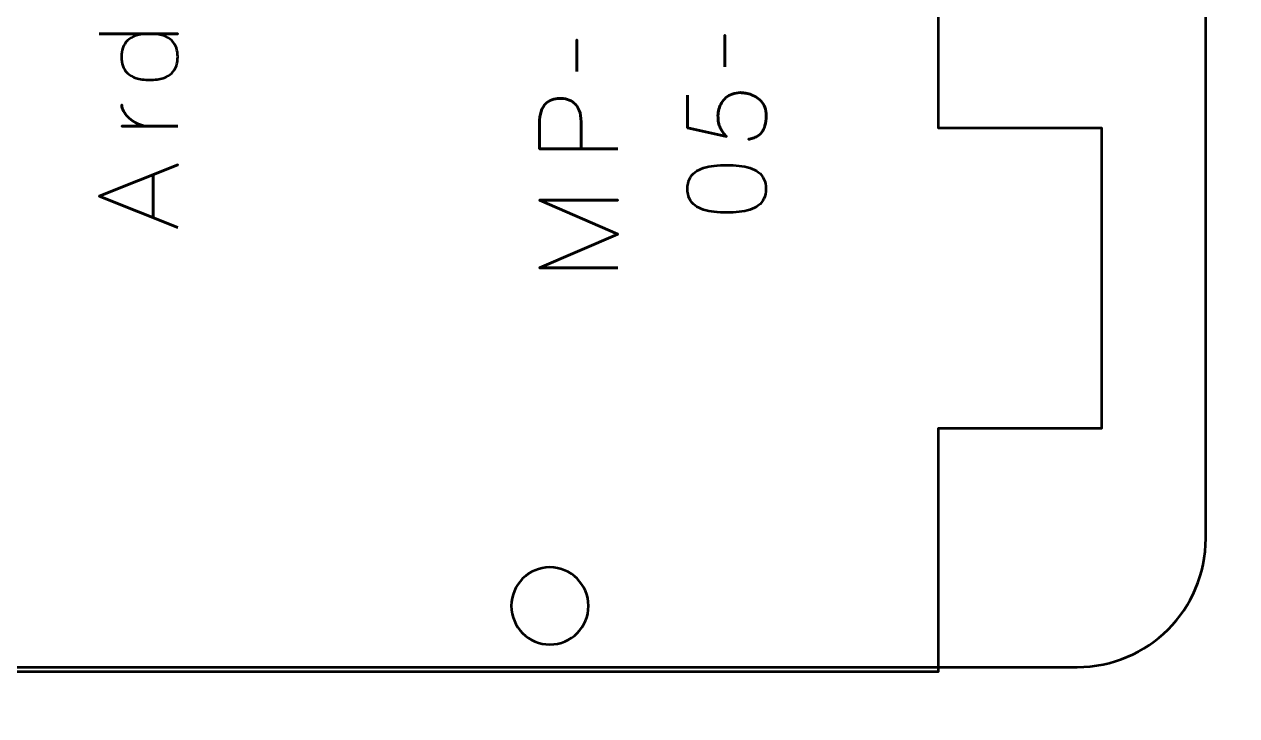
# Model space of a CAD drawing. Header units: centimetres. Extents: x -17.9 to -3, y -25.3 to -4.3.
# Drawn here: x -13.185 to -8.471, y -9.848 to -7.161 of the extents above; entities that cross this region are included whole.
import ezdxf

# ---------------------------------------------------------------- set-up
doc = ezdxf.new("R2010")
doc.units = ezdxf.units.CM
doc.header["$MEASUREMENT"] = 0
doc.layers.add('Layer 1', color=7, linetype='Continuous')

msp = doc.modelspace()

# ---------------------------------------------------------------- linework, layer by layer
at = {"layer": 'Layer 1', "color": 22, "lineweight": 53}
msp.add_open_spline([(-17.90003, -24.8499), (-17.90003, -24.8499), (-17.90003, -4.84994), (-17.90003, -4.84994), (-17.90003, -4.84994), (-17.90003, -4.57297), (-17.67694, -4.34998), (-17.39994, -4.34998), (-17.39994, -4.34998), (-17.39994, -4.34998), (-3.60007, -4.34998), (-3.60007, -4.34998), (-3.60007, -4.34998), (-3.32293, -4.34998), (-3.09997, -4.57297), (-3.09997, -4.84994), (-3.09997, -4.84994), (-3.09997, -4.84994), (-3.09997, -24.8499), (-3.09997, -24.8499), (-3.09997, -24.8499), (-3.09997, -25.1269), (-3.32293, -25.34999), (-3.60007, -25.34999), (-3.60007, -25.34999), (-3.60007, -25.34999), (-17.39994, -25.34999), (-17.39994, -25.34999), (-17.39994, -25.34999), (-17.67694, -25.34999), (-17.90003, -25.1269), (-17.90003, -24.8499)], degree=3, knots=[0, 0, 0, 0, 0.125, 0.125, 0.125, 0.125, 0.25, 0.25, 0.25, 0.25, 0.375, 0.375, 0.375, 0.375, 0.5, 0.5, 0.5, 0.5, 0.625, 0.625, 0.625, 0.625, 0.75, 0.75, 0.75, 0.75, 0.875, 0.875, 0.875, 0.875, 1, 1, 1, 1], dxfattribs=at)
at = {"layer": 'Layer 1', "color": 2, "lineweight": 53}
msp.add_open_spline([(-9.09156, -9.65851), (-9.09156, -9.65851), (-17.39146, -9.65851), (-17.39146, -9.65851), (-17.39146, -9.65851), (-17.66846, -9.65851), (-17.89156, -9.43542), (-17.89156, -9.15842), (-17.89156, -9.15842), (-17.89156, -9.15842), (-17.89156, -4.85856), (-17.89156, -4.85856), (-17.89156, -4.85856), (-17.89156, -4.58142), (-17.66846, -4.35846), (-17.39146, -4.35846), (-17.39146, -4.35846), (-17.39146, -4.35846), (-9.09156, -4.35846), (-9.09156, -4.35846), (-9.09156, -4.35846), (-8.81456, -4.35846), (-8.59146, -4.58142), (-8.59146, -4.85856), (-8.59146, -4.85856), (-8.59146, -4.85856), (-8.59146, -9.15842), (-8.59146, -9.15842), (-8.59146, -9.15842), (-8.59146, -9.43542), (-8.81456, -9.65851), (-9.09156, -9.65851)], degree=3, knots=[0, 0, 0, 0, 0.125, 0.125, 0.125, 0.125, 0.25, 0.25, 0.25, 0.25, 0.375, 0.375, 0.375, 0.375, 0.5, 0.5, 0.5, 0.5, 0.625, 0.625, 0.625, 0.625, 0.75, 0.75, 0.75, 0.75, 0.875, 0.875, 0.875, 0.875, 1, 1, 1, 1], dxfattribs=at)
at = {"layer": 'Layer 1', "color": 30, "lineweight": 53}
for points, knots in [([(-9.63001, -4.34149), (-9.63001, -4.38217), (-9.63001, -4.4992), (-9.63001, -4.67169), (-9.63001, -4.67169), (-9.63001, -4.67169), (-9.45221, -4.67169), (-9.45221, -4.67169), (-9.45221, -4.67169), (-9.45221, -4.67169), (-9.45221, -5.57085), (-9.45221, -5.57085), (-9.45221, -5.57085), (-9.45221, -5.57085), (-9.63001, -5.57085), (-9.63001, -5.57085), (-9.63001, -5.57085), (-9.63001, -6.1634), (-9.63001, -6.88869), (-9.63001, -7.56475), (-9.63001, -7.56475), (-9.63001, -7.56475), (-8.99501, -7.56475), (-8.99501, -7.56475), (-8.99501, -7.56475), (-8.99501, -7.56475), (-8.99501, -8.73061), (-8.99501, -8.73061), (-8.99501, -8.73061), (-8.99501, -8.73061), (-9.63001, -8.73061), (-9.63001, -8.73061), (-9.63001, -8.73061), (-9.63001, -9.23309), (-9.63001, -9.59616), (-9.63001, -9.67549), (-9.63001, -9.67549), (-11.77885, -9.67549), (-13.93023, -9.67549), (-16.08161, -9.67549), (-16.08161, -9.67549), (-16.13241, -9.62469), (-16.18321, -9.57389), (-16.23401, -9.52309), (-16.23401, -9.52309), (-16.23401, -9.14209), (-16.23401, -8.76109), (-16.23401, -8.38009), (-16.23401, -8.38009), (-16.31783, -8.29627), (-16.40165, -8.21245), (-16.48801, -8.12609), (-16.48801, -8.12609), (-16.48801, -7.03389), (-16.48801, -5.94169), (-16.48801, -4.84949), (-16.48801, -4.84949), (-16.40419, -4.76567), (-16.32037, -4.68185), (-16.23401, -4.59549), (-16.23401, -4.59549), (-16.23401, -4.51167), (-16.23401, -4.42785), (-16.23401, -4.34149), (-16.23401, -4.34149), (-14.03437, -4.34149), (-11.83219, -4.34149), (-9.63001, -4.34149)], [0, 0, 0, 0, 0.0588235, 0.0588235, 0.0588235, 0.0588235, 0.1176471, 0.1176471, 0.1176471, 0.1176471, 0.1764706, 0.1764706, 0.1764706, 0.1764706, 0.2352941, 0.2352941, 0.2352941, 0.2352941, 0.2941176, 0.2941176, 0.2941176, 0.2941176, 0.3529412, 0.3529412, 0.3529412, 0.3529412, 0.4117647, 0.4117647, 0.4117647, 0.4117647, 0.4705882, 0.4705882, 0.4705882, 0.4705882, 0.5294118, 0.5294118, 0.5294118, 0.5294118, 0.5882353, 0.5882353, 0.5882353, 0.5882353, 0.6470588, 0.6470588, 0.6470588, 0.6470588, 0.7058824, 0.7058824, 0.7058824, 0.7058824, 0.7647059, 0.7647059, 0.7647059, 0.7647059, 0.8235294, 0.8235294, 0.8235294, 0.8235294, 0.8823529, 0.8823529, 0.8823529, 0.8823529, 0.9411765, 0.9411765, 0.9411765, 0.9411765, 1, 1, 1, 1]), ([(-12.89472, -7.19751), (-12.89472, -7.19751), (-12.58865, -7.19751), (-12.58865, -7.19751), (-12.58865, -7.19751), (-12.58865, -7.19751), (-12.89472, -7.19751), (-12.89472, -7.19751)], [0, 0, 0, 0, 0.5, 0.5, 0.5, 0.5, 1, 1, 1, 1]), ([(-12.80709, -7.28768), (-12.80716, -7.27533), (-12.80547, -7.26376), (-12.80194, -7.25296), (-12.80194, -7.25296), (-12.79841, -7.24217), (-12.79248, -7.23264), (-12.78423, -7.22439), (-12.78423, -7.22439), (-12.77597, -7.21613), (-12.76476, -7.20971), (-12.75064, -7.20506), (-12.75064, -7.20506), (-12.73653, -7.2004), (-12.71897, -7.198), (-12.69787, -7.19793), (-12.69787, -7.19793), (-12.67677, -7.198), (-12.65921, -7.2004), (-12.64509, -7.20506), (-12.64509, -7.20506), (-12.63098, -7.20971), (-12.61976, -7.21613), (-12.61151, -7.22439), (-12.61151, -7.22439), (-12.60325, -7.23264), (-12.59733, -7.24217), (-12.5938, -7.25296), (-12.5938, -7.25296), (-12.59027, -7.26376), (-12.58858, -7.27533), (-12.58865, -7.28768), (-12.58865, -7.28768), (-12.58858, -7.30002), (-12.59027, -7.3116), (-12.5938, -7.32232), (-12.5938, -7.32232), (-12.59733, -7.33312), (-12.60325, -7.34257), (-12.61151, -7.35075), (-12.61151, -7.35075), (-12.61976, -7.35894), (-12.63098, -7.36536), (-12.64509, -7.36994), (-12.64509, -7.36994), (-12.65921, -7.3746), (-12.67677, -7.37693), (-12.69787, -7.377), (-12.69787, -7.377), (-12.71897, -7.37693), (-12.73653, -7.3746), (-12.75064, -7.36994), (-12.75064, -7.36994), (-12.76476, -7.36536), (-12.77597, -7.35894), (-12.78423, -7.35075), (-12.78423, -7.35075), (-12.79248, -7.34257), (-12.79841, -7.33312), (-12.80194, -7.32232), (-12.80194, -7.32232), (-12.80547, -7.3116), (-12.80716, -7.30002), (-12.80709, -7.28768)], [0, 0, 0, 0, 0.0625, 0.0625, 0.0625, 0.0625, 0.125, 0.125, 0.125, 0.125, 0.1875, 0.1875, 0.1875, 0.1875, 0.25, 0.25, 0.25, 0.25, 0.3125, 0.3125, 0.3125, 0.3125, 0.375, 0.375, 0.375, 0.375, 0.4375, 0.4375, 0.4375, 0.4375, 0.5, 0.5, 0.5, 0.5, 0.5625, 0.5625, 0.5625, 0.5625, 0.625, 0.625, 0.625, 0.625, 0.6875, 0.6875, 0.6875, 0.6875, 0.75, 0.75, 0.75, 0.75, 0.8125, 0.8125, 0.8125, 0.8125, 0.875, 0.875, 0.875, 0.875, 0.9375, 0.9375, 0.9375, 0.9375, 1, 1, 1, 1]), ([(-12.80709, -7.28768), (-12.80716, -7.27533), (-12.80547, -7.26376), (-12.80194, -7.25296), (-12.80194, -7.25296), (-12.79841, -7.24217), (-12.79248, -7.23264), (-12.78423, -7.22439), (-12.78423, -7.22439), (-12.77597, -7.21613), (-12.76476, -7.20971), (-12.75064, -7.20506), (-12.75064, -7.20506), (-12.73653, -7.2004), (-12.71897, -7.198), (-12.69787, -7.19793), (-12.69787, -7.19793), (-12.67677, -7.198), (-12.65921, -7.2004), (-12.64509, -7.20506), (-12.64509, -7.20506), (-12.63098, -7.20971), (-12.61976, -7.21613), (-12.61151, -7.22439), (-12.61151, -7.22439), (-12.60325, -7.23264), (-12.59733, -7.24217), (-12.5938, -7.25296), (-12.5938, -7.25296), (-12.59027, -7.26376), (-12.58858, -7.27533), (-12.58865, -7.28768), (-12.58865, -7.28768), (-12.58858, -7.30002), (-12.59027, -7.3116), (-12.5938, -7.32232), (-12.5938, -7.32232), (-12.59733, -7.33312), (-12.60325, -7.34257), (-12.61151, -7.35075), (-12.61151, -7.35075), (-12.61976, -7.35894), (-12.63098, -7.36536), (-12.64509, -7.36994), (-12.64509, -7.36994), (-12.65921, -7.3746), (-12.67677, -7.37693), (-12.69787, -7.377), (-12.69787, -7.377), (-12.71897, -7.37693), (-12.73653, -7.3746), (-12.75064, -7.36994), (-12.75064, -7.36994), (-12.76476, -7.36536), (-12.77597, -7.35894), (-12.78423, -7.35075), (-12.78423, -7.35075), (-12.79248, -7.34257), (-12.79841, -7.33312), (-12.80194, -7.32232), (-12.80194, -7.32232), (-12.80547, -7.3116), (-12.80716, -7.30002), (-12.80709, -7.28768)], [0, 0, 0, 0, 0.0625, 0.0625, 0.0625, 0.0625, 0.125, 0.125, 0.125, 0.125, 0.1875, 0.1875, 0.1875, 0.1875, 0.25, 0.25, 0.25, 0.25, 0.3125, 0.3125, 0.3125, 0.3125, 0.375, 0.375, 0.375, 0.375, 0.4375, 0.4375, 0.4375, 0.4375, 0.5, 0.5, 0.5, 0.5, 0.5625, 0.5625, 0.5625, 0.5625, 0.625, 0.625, 0.625, 0.625, 0.6875, 0.6875, 0.6875, 0.6875, 0.75, 0.75, 0.75, 0.75, 0.8125, 0.8125, 0.8125, 0.8125, 0.875, 0.875, 0.875, 0.875, 0.9375, 0.9375, 0.9375, 0.9375, 1, 1, 1, 1]), ([(-10.46127, -7.32663), (-10.46127, -7.32663), (-10.46127, -7.20344), (-10.46127, -7.20344), (-10.46127, -7.20344), (-10.46127, -7.20344), (-10.46127, -7.32663), (-10.46127, -7.32663)], [0, 0, 0, 0, 0.5, 0.5, 0.5, 0.5, 1, 1, 1, 1]), ([(-11.03658, -7.34421), (-11.03658, -7.34421), (-11.03658, -7.22102), (-11.03658, -7.22102), (-11.03658, -7.22102), (-11.03658, -7.22102), (-11.03658, -7.34421), (-11.03658, -7.34421)], [0, 0, 0, 0, 0.5, 0.5, 0.5, 0.5, 1, 1, 1, 1]), ([(-10.87698, -7.64477), (-10.87698, -7.64477), (-11.1822, -7.64477), (-11.1822, -7.64477), (-11.1822, -7.64477), (-11.1822, -7.64477), (-11.1822, -7.5474), (-11.1822, -7.5474), (-11.1822, -7.5474), (-11.18213, -7.52793), (-11.17994, -7.51192), (-11.17571, -7.49929), (-11.17571, -7.49929), (-11.17155, -7.48673), (-11.16576, -7.47685), (-11.15842, -7.46972), (-11.15842, -7.46972), (-11.15116, -7.4626), (-11.14283, -7.45752), (-11.13345, -7.45441), (-11.13345, -7.45441), (-11.12406, -7.45138), (-11.11426, -7.44962), (-11.10388, -7.44919), (-11.10388, -7.44919), (-11.09351, -7.4487), (-11.08335, -7.4499), (-11.07348, -7.45272), (-11.07348, -7.45272), (-11.0636, -7.45561), (-11.05464, -7.46048), (-11.04659, -7.46747), (-11.04659, -7.46747), (-11.03855, -7.47438), (-11.03213, -7.48376), (-11.0274, -7.49555), (-11.0274, -7.49555), (-11.02261, -7.50733), (-11.02021, -7.52193), (-11.02007, -7.53936), (-11.02007, -7.53936), (-11.02007, -7.53936), (-11.02007, -7.64477), (-11.02007, -7.64477), (-11.02007, -7.64477), (-11.02007, -7.64477), (-11.02007, -7.53936), (-11.02007, -7.53936), (-11.02007, -7.53936), (-11.02021, -7.52229), (-11.02261, -7.50782), (-11.0274, -7.49611), (-11.0274, -7.49611), (-11.03213, -7.48433), (-11.03855, -7.47494), (-11.04659, -7.46789), (-11.04659, -7.46789), (-11.05464, -7.4609), (-11.0636, -7.45589), (-11.07348, -7.45293), (-11.07348, -7.45293), (-11.08335, -7.44997), (-11.09351, -7.4487), (-11.10388, -7.44919), (-11.10388, -7.44919), (-11.11426, -7.44962), (-11.12406, -7.45138), (-11.13345, -7.45455), (-11.13345, -7.45455), (-11.14283, -7.45766), (-11.15116, -7.46288), (-11.15842, -7.47001), (-11.15842, -7.47001), (-11.16576, -7.4772), (-11.17155, -7.48708), (-11.17571, -7.49964), (-11.17571, -7.49964), (-11.17994, -7.51227), (-11.18213, -7.52814), (-11.1822, -7.5474), (-11.1822, -7.5474), (-11.1822, -7.5474), (-11.1822, -7.64477), (-11.1822, -7.64477), (-11.1822, -7.64477), (-11.1822, -7.64477), (-10.87698, -7.64477), (-10.87698, -7.64477)], [0, 0, 0, 0, 0.0454545, 0.0454545, 0.0454545, 0.0454545, 0.0909091, 0.0909091, 0.0909091, 0.0909091, 0.1363636, 0.1363636, 0.1363636, 0.1363636, 0.1818182, 0.1818182, 0.1818182, 0.1818182, 0.2272727, 0.2272727, 0.2272727, 0.2272727, 0.2727273, 0.2727273, 0.2727273, 0.2727273, 0.3181818, 0.3181818, 0.3181818, 0.3181818, 0.3636364, 0.3636364, 0.3636364, 0.3636364, 0.4090909, 0.4090909, 0.4090909, 0.4090909, 0.4545455, 0.4545455, 0.4545455, 0.4545455, 0.5, 0.5, 0.5, 0.5, 0.5454545, 0.5454545, 0.5454545, 0.5454545, 0.5909091, 0.5909091, 0.5909091, 0.5909091, 0.6363636, 0.6363636, 0.6363636, 0.6363636, 0.6818182, 0.6818182, 0.6818182, 0.6818182, 0.7272727, 0.7272727, 0.7272727, 0.7272727, 0.7727273, 0.7727273, 0.7727273, 0.7727273, 0.8181818, 0.8181818, 0.8181818, 0.8181818, 0.8636364, 0.8636364, 0.8636364, 0.8636364, 0.9090909, 0.9090909, 0.9090909, 0.9090909, 0.9545455, 0.9545455, 0.9545455, 0.9545455, 1, 1, 1, 1]), ([(-10.60689, -7.43627), (-10.60689, -7.43627), (-10.60689, -7.56327), (-10.60689, -7.56327), (-10.60689, -7.56327), (-10.60689, -7.56327), (-10.45534, -7.59714), (-10.45534, -7.59714), (-10.45534, -7.59714), (-10.46042, -7.59121), (-10.465, -7.58557), (-10.46903, -7.58013), (-10.46903, -7.58013), (-10.47305, -7.57477), (-10.47643, -7.56913), (-10.47926, -7.56313), (-10.47926, -7.56313), (-10.48208, -7.5572), (-10.4842, -7.55043), (-10.48568, -7.54281), (-10.48568, -7.54281), (-10.48716, -7.53526), (-10.48794, -7.52623), (-10.48794, -7.51586), (-10.48794, -7.51586), (-10.48794, -7.50739), (-10.48681, -7.49892), (-10.48448, -7.49046), (-10.48448, -7.49046), (-10.48222, -7.48199), (-10.47876, -7.47395), (-10.47418, -7.46633), (-10.47418, -7.46633), (-10.46952, -7.45864), (-10.46373, -7.45186), (-10.45675, -7.44594), (-10.45675, -7.44594), (-10.44976, -7.43994), (-10.44158, -7.43521), (-10.4322, -7.43183), (-10.4322, -7.43183), (-10.42281, -7.42837), (-10.41216, -7.42661), (-10.40031, -7.42654), (-10.40031, -7.42654), (-10.39593, -7.42646), (-10.39043, -7.42696), (-10.38394, -7.42795), (-10.38394, -7.42795), (-10.37745, -7.42886), (-10.37039, -7.43056), (-10.36291, -7.43296), (-10.36291, -7.43296), (-10.35543, -7.43535), (-10.34802, -7.43874), (-10.34069, -7.44304), (-10.34069, -7.44304), (-10.33335, -7.44735), (-10.32665, -7.45285), (-10.32058, -7.45948), (-10.32058, -7.45948), (-10.31451, -7.46612), (-10.30964, -7.47416), (-10.30597, -7.48354), (-10.30597, -7.48354), (-10.30238, -7.493), (-10.30047, -7.50408), (-10.3004, -7.5167), (-10.3004, -7.5167), (-10.30047, -7.5318), (-10.30209, -7.5445), (-10.30513, -7.5548), (-10.30513, -7.5548), (-10.30823, -7.56511), (-10.31225, -7.5735), (-10.31733, -7.57999), (-10.31733, -7.57999), (-10.32241, -7.58655), (-10.32799, -7.59163), (-10.33405, -7.5953), (-10.33405, -7.5953), (-10.34012, -7.59897), (-10.34619, -7.60172), (-10.35226, -7.60356), (-10.35226, -7.60356), (-10.35833, -7.60539), (-10.3639, -7.6068), (-10.36898, -7.60772), (-10.36898, -7.60772), (-10.3639, -7.6068), (-10.35833, -7.60539), (-10.35226, -7.60356), (-10.35226, -7.60356), (-10.34619, -7.60172), (-10.34012, -7.59897), (-10.33405, -7.5953), (-10.33405, -7.5953), (-10.32799, -7.59163), (-10.32241, -7.58655), (-10.31733, -7.57999), (-10.31733, -7.57999), (-10.31225, -7.5735), (-10.30823, -7.56511), (-10.30513, -7.5548), (-10.30513, -7.5548), (-10.30209, -7.5445), (-10.30047, -7.5318), (-10.3004, -7.5167), (-10.3004, -7.5167), (-10.30047, -7.50408), (-10.30238, -7.493), (-10.30597, -7.48354), (-10.30597, -7.48354), (-10.30964, -7.47416), (-10.31451, -7.46612), (-10.32058, -7.45948), (-10.32058, -7.45948), (-10.32665, -7.45285), (-10.33335, -7.44735), (-10.34069, -7.44304), (-10.34069, -7.44304), (-10.34802, -7.43874), (-10.35543, -7.43535), (-10.36291, -7.43296), (-10.36291, -7.43296), (-10.37039, -7.43056), (-10.37745, -7.42886), (-10.38394, -7.42795), (-10.38394, -7.42795), (-10.39043, -7.42696), (-10.39593, -7.42646), (-10.40031, -7.42654), (-10.40031, -7.42654), (-10.41216, -7.42661), (-10.42281, -7.42837), (-10.4322, -7.43183), (-10.4322, -7.43183), (-10.44158, -7.43521), (-10.44976, -7.43994), (-10.45675, -7.44594), (-10.45675, -7.44594), (-10.46373, -7.45186), (-10.46952, -7.45864), (-10.47418, -7.46633), (-10.47418, -7.46633), (-10.47876, -7.47395), (-10.48222, -7.48199), (-10.48448, -7.49046), (-10.48448, -7.49046), (-10.48681, -7.49892), (-10.48794, -7.50739), (-10.48794, -7.51586), (-10.48794, -7.51586), (-10.48794, -7.52623), (-10.48716, -7.53526), (-10.48568, -7.54281), (-10.48568, -7.54281), (-10.4842, -7.55043), (-10.48208, -7.5572), (-10.47926, -7.56313), (-10.47926, -7.56313), (-10.47643, -7.56913), (-10.47305, -7.57477), (-10.46903, -7.58013), (-10.46903, -7.58013), (-10.465, -7.58557), (-10.46042, -7.59121), (-10.45534, -7.59714), (-10.45534, -7.59714), (-10.45534, -7.59714), (-10.60689, -7.56327), (-10.60689, -7.56327), (-10.60689, -7.56327), (-10.60689, -7.56327), (-10.60689, -7.43627), (-10.60689, -7.43627)], [0, 0, 0, 0, 0.0227273, 0.0227273, 0.0227273, 0.0227273, 0.0454545, 0.0454545, 0.0454545, 0.0454545, 0.0681818, 0.0681818, 0.0681818, 0.0681818, 0.0909091, 0.0909091, 0.0909091, 0.0909091, 0.1136364, 0.1136364, 0.1136364, 0.1136364, 0.1363636, 0.1363636, 0.1363636, 0.1363636, 0.1590909, 0.1590909, 0.1590909, 0.1590909, 0.1818182, 0.1818182, 0.1818182, 0.1818182, 0.2045455, 0.2045455, 0.2045455, 0.2045455, 0.2272727, 0.2272727, 0.2272727, 0.2272727, 0.25, 0.25, 0.25, 0.25, 0.2727273, 0.2727273, 0.2727273, 0.2727273, 0.2954545, 0.2954545, 0.2954545, 0.2954545, 0.3181818, 0.3181818, 0.3181818, 0.3181818, 0.3409091, 0.3409091, 0.3409091, 0.3409091, 0.3636364, 0.3636364, 0.3636364, 0.3636364, 0.3863636, 0.3863636, 0.3863636, 0.3863636, 0.4090909, 0.4090909, 0.4090909, 0.4090909, 0.4318182, 0.4318182, 0.4318182, 0.4318182, 0.4545455, 0.4545455, 0.4545455, 0.4545455, 0.4772727, 0.4772727, 0.4772727, 0.4772727, 0.5, 0.5, 0.5, 0.5, 0.5227273, 0.5227273, 0.5227273, 0.5227273, 0.5454545, 0.5454545, 0.5454545, 0.5454545, 0.5681818, 0.5681818, 0.5681818, 0.5681818, 0.5909091, 0.5909091, 0.5909091, 0.5909091, 0.6136364, 0.6136364, 0.6136364, 0.6136364, 0.6363636, 0.6363636, 0.6363636, 0.6363636, 0.6590909, 0.6590909, 0.6590909, 0.6590909, 0.6818182, 0.6818182, 0.6818182, 0.6818182, 0.7045455, 0.7045455, 0.7045455, 0.7045455, 0.7272727, 0.7272727, 0.7272727, 0.7272727, 0.75, 0.75, 0.75, 0.75, 0.7727273, 0.7727273, 0.7727273, 0.7727273, 0.7954545, 0.7954545, 0.7954545, 0.7954545, 0.8181818, 0.8181818, 0.8181818, 0.8181818, 0.8409091, 0.8409091, 0.8409091, 0.8409091, 0.8636364, 0.8636364, 0.8636364, 0.8636364, 0.8863636, 0.8863636, 0.8863636, 0.8863636, 0.9090909, 0.9090909, 0.9090909, 0.9090909, 0.9318182, 0.9318182, 0.9318182, 0.9318182, 0.9545455, 0.9545455, 0.9545455, 0.9545455, 0.9772727, 0.9772727, 0.9772727, 0.9772727, 1, 1, 1, 1]), ([(-12.69956, -7.55734), (-12.70937, -7.55755), (-12.71932, -7.55607), (-12.72934, -7.55297), (-12.72934, -7.55297), (-12.73936, -7.54986), (-12.74895, -7.54556), (-12.75812, -7.54005), (-12.75812, -7.54005), (-12.7673, -7.53448), (-12.77541, -7.52813), (-12.78261, -7.52093), (-12.78261, -7.52093), (-12.7898, -7.51381), (-12.79545, -7.50619), (-12.79961, -7.49822), (-12.79961, -7.49822), (-12.80377, -7.49024), (-12.80582, -7.48234), (-12.80582, -7.47437), (-12.80582, -7.47437), (-12.80582, -7.48234), (-12.80377, -7.49024), (-12.79961, -7.49822), (-12.79961, -7.49822), (-12.79545, -7.50619), (-12.7898, -7.51381), (-12.78261, -7.52093), (-12.78261, -7.52093), (-12.77541, -7.52813), (-12.7673, -7.53448), (-12.75812, -7.54005), (-12.75812, -7.54005), (-12.74895, -7.54556), (-12.73936, -7.54986), (-12.72934, -7.55297), (-12.72934, -7.55297), (-12.71932, -7.55607), (-12.70937, -7.55755), (-12.69956, -7.55734)], [0, 0, 0, 0, 0.1, 0.1, 0.1, 0.1, 0.2, 0.2, 0.2, 0.2, 0.3, 0.3, 0.3, 0.3, 0.4, 0.4, 0.4, 0.4, 0.5, 0.5, 0.5, 0.5, 0.6, 0.6, 0.6, 0.6, 0.7, 0.7, 0.7, 0.7, 0.8, 0.8, 0.8, 0.8, 0.9, 0.9, 0.9, 0.9, 1, 1, 1, 1]), ([(-12.58865, -7.55734), (-12.58865, -7.55734), (-12.80582, -7.55734), (-12.80582, -7.55734), (-12.80582, -7.55734), (-12.80582, -7.55734), (-12.58865, -7.55734), (-12.58865, -7.55734)], [0, 0, 0, 0, 0.5, 0.5, 0.5, 0.5, 1, 1, 1, 1]), ([(-12.58865, -7.95019), (-12.58865, -7.95019), (-12.89387, -7.82912), (-12.89387, -7.82912), (-12.89387, -7.82912), (-12.89387, -7.82912), (-12.58865, -7.70762), (-12.58865, -7.70762), (-12.58865, -7.70762), (-12.58865, -7.70762), (-12.89387, -7.82912), (-12.89387, -7.82912), (-12.89387, -7.82912), (-12.89387, -7.82912), (-12.58865, -7.95019), (-12.58865, -7.95019)], [0, 0, 0, 0, 0.25, 0.25, 0.25, 0.25, 0.5, 0.5, 0.5, 0.5, 0.75, 0.75, 0.75, 0.75, 1, 1, 1, 1]), ([(-10.30167, -7.80033), (-10.30174, -7.78552), (-10.30435, -7.77275), (-10.30943, -7.76209), (-10.30943, -7.76209), (-10.31451, -7.75151), (-10.32178, -7.74269), (-10.33102, -7.73564), (-10.33102, -7.73564), (-10.34033, -7.72865), (-10.35134, -7.72315), (-10.36404, -7.71906), (-10.36404, -7.71906), (-10.37674, -7.71503), (-10.39064, -7.71214), (-10.40588, -7.71052), (-10.40588, -7.71052), (-10.42112, -7.70882), (-10.43714, -7.70798), (-10.45407, -7.70805), (-10.45407, -7.70805), (-10.47093, -7.70798), (-10.48695, -7.70882), (-10.50212, -7.71052), (-10.50212, -7.71052), (-10.51729, -7.71214), (-10.53126, -7.71503), (-10.54396, -7.71906), (-10.54396, -7.71906), (-10.55659, -7.72315), (-10.56759, -7.72865), (-10.57698, -7.73564), (-10.57698, -7.73564), (-10.58629, -7.74269), (-10.59356, -7.75151), (-10.59864, -7.76209), (-10.59864, -7.76209), (-10.60379, -7.77275), (-10.6064, -7.78552), (-10.60647, -7.80033), (-10.60647, -7.80033), (-10.6064, -7.81515), (-10.60379, -7.82792), (-10.59864, -7.83858), (-10.59864, -7.83858), (-10.59356, -7.84916), (-10.58629, -7.85798), (-10.57698, -7.86503), (-10.57698, -7.86503), (-10.56759, -7.87202), (-10.55659, -7.87752), (-10.54396, -7.88161), (-10.54396, -7.88161), (-10.53126, -7.88564), (-10.51729, -7.88853), (-10.50212, -7.89015), (-10.50212, -7.89015), (-10.48695, -7.89184), (-10.47093, -7.89269), (-10.45407, -7.89262), (-10.45407, -7.89262), (-10.43714, -7.89269), (-10.42112, -7.89184), (-10.40588, -7.89015), (-10.40588, -7.89015), (-10.39064, -7.88853), (-10.37674, -7.88564), (-10.36404, -7.88161), (-10.36404, -7.88161), (-10.35134, -7.87752), (-10.34033, -7.87202), (-10.33102, -7.86503), (-10.33102, -7.86503), (-10.32178, -7.85798), (-10.31451, -7.84916), (-10.30943, -7.83858), (-10.30943, -7.83858), (-10.30435, -7.82792), (-10.30174, -7.81515), (-10.30167, -7.80033)], [0, 0, 0, 0, 0.05, 0.05, 0.05, 0.05, 0.1, 0.1, 0.1, 0.1, 0.15, 0.15, 0.15, 0.15, 0.2, 0.2, 0.2, 0.2, 0.25, 0.25, 0.25, 0.25, 0.3, 0.3, 0.3, 0.3, 0.35, 0.35, 0.35, 0.35, 0.4, 0.4, 0.4, 0.4, 0.45, 0.45, 0.45, 0.45, 0.5, 0.5, 0.5, 0.5, 0.55, 0.55, 0.55, 0.55, 0.6, 0.6, 0.6, 0.6, 0.65, 0.65, 0.65, 0.65, 0.7, 0.7, 0.7, 0.7, 0.75, 0.75, 0.75, 0.75, 0.8, 0.8, 0.8, 0.8, 0.85, 0.85, 0.85, 0.85, 0.9, 0.9, 0.9, 0.9, 0.95, 0.95, 0.95, 0.95, 1, 1, 1, 1]), ([(-10.30167, -7.80033), (-10.30174, -7.78552), (-10.30435, -7.77275), (-10.30943, -7.76209), (-10.30943, -7.76209), (-10.31451, -7.75151), (-10.32178, -7.74269), (-10.33102, -7.73564), (-10.33102, -7.73564), (-10.34033, -7.72865), (-10.35134, -7.72315), (-10.36404, -7.71906), (-10.36404, -7.71906), (-10.37674, -7.71503), (-10.39064, -7.71214), (-10.40588, -7.71052), (-10.40588, -7.71052), (-10.42112, -7.70882), (-10.43714, -7.70798), (-10.45407, -7.70805), (-10.45407, -7.70805), (-10.47093, -7.70798), (-10.48695, -7.70882), (-10.50212, -7.71052), (-10.50212, -7.71052), (-10.51729, -7.71214), (-10.53126, -7.71503), (-10.54396, -7.71906), (-10.54396, -7.71906), (-10.55659, -7.72315), (-10.56759, -7.72865), (-10.57698, -7.73564), (-10.57698, -7.73564), (-10.58629, -7.74269), (-10.59356, -7.75151), (-10.59864, -7.76209), (-10.59864, -7.76209), (-10.60379, -7.77275), (-10.6064, -7.78552), (-10.60647, -7.80033), (-10.60647, -7.80033), (-10.6064, -7.81515), (-10.60379, -7.82792), (-10.59864, -7.83858), (-10.59864, -7.83858), (-10.59356, -7.84916), (-10.58629, -7.85798), (-10.57698, -7.86503), (-10.57698, -7.86503), (-10.56759, -7.87202), (-10.55659, -7.87752), (-10.54396, -7.88161), (-10.54396, -7.88161), (-10.53126, -7.88564), (-10.51729, -7.88853), (-10.50212, -7.89015), (-10.50212, -7.89015), (-10.48695, -7.89184), (-10.47093, -7.89269), (-10.45407, -7.89262), (-10.45407, -7.89262), (-10.43714, -7.89269), (-10.42112, -7.89184), (-10.40588, -7.89015), (-10.40588, -7.89015), (-10.39064, -7.88853), (-10.37674, -7.88564), (-10.36404, -7.88161), (-10.36404, -7.88161), (-10.35134, -7.87752), (-10.34033, -7.87202), (-10.33102, -7.86503), (-10.33102, -7.86503), (-10.32178, -7.85798), (-10.31451, -7.84916), (-10.30943, -7.83858), (-10.30943, -7.83858), (-10.30435, -7.82792), (-10.30174, -7.81515), (-10.30167, -7.80033)], [0, 0, 0, 0, 0.05, 0.05, 0.05, 0.05, 0.1, 0.1, 0.1, 0.1, 0.15, 0.15, 0.15, 0.15, 0.2, 0.2, 0.2, 0.2, 0.25, 0.25, 0.25, 0.25, 0.3, 0.3, 0.3, 0.3, 0.35, 0.35, 0.35, 0.35, 0.4, 0.4, 0.4, 0.4, 0.45, 0.45, 0.45, 0.45, 0.5, 0.5, 0.5, 0.5, 0.55, 0.55, 0.55, 0.55, 0.6, 0.6, 0.6, 0.6, 0.65, 0.65, 0.65, 0.65, 0.7, 0.7, 0.7, 0.7, 0.75, 0.75, 0.75, 0.75, 0.8, 0.8, 0.8, 0.8, 0.85, 0.85, 0.85, 0.85, 0.9, 0.9, 0.9, 0.9, 0.95, 0.95, 0.95, 0.95, 1, 1, 1, 1]), ([(-12.68475, -7.91209), (-12.68475, -7.91209), (-12.68475, -7.74615), (-12.68475, -7.74615), (-12.68475, -7.74615), (-12.68475, -7.74615), (-12.68475, -7.91209), (-12.68475, -7.91209)], [0, 0, 0, 0, 0.5, 0.5, 0.5, 0.5, 1, 1, 1, 1]), ([(-10.87698, -8.10747), (-10.87698, -8.10747), (-11.1822, -8.10747), (-11.1822, -8.10747), (-11.1822, -8.10747), (-11.1822, -8.10747), (-10.87698, -7.97624), (-10.87698, -7.97624), (-10.87698, -7.97624), (-10.87698, -7.97624), (-11.1822, -7.84458), (-11.1822, -7.84458), (-11.1822, -7.84458), (-11.1822, -7.84458), (-10.87698, -7.84458), (-10.87698, -7.84458), (-10.87698, -7.84458), (-10.87698, -7.84458), (-11.1822, -7.84458), (-11.1822, -7.84458), (-11.1822, -7.84458), (-11.1822, -7.84458), (-10.87698, -7.97624), (-10.87698, -7.97624), (-10.87698, -7.97624), (-10.87698, -7.97624), (-11.1822, -8.10747), (-11.1822, -8.10747), (-11.1822, -8.10747), (-11.1822, -8.10747), (-10.87698, -8.10747), (-10.87698, -8.10747)], [0, 0, 0, 0, 0.125, 0.125, 0.125, 0.125, 0.25, 0.25, 0.25, 0.25, 0.375, 0.375, 0.375, 0.375, 0.5, 0.5, 0.5, 0.5, 0.625, 0.625, 0.625, 0.625, 0.75, 0.75, 0.75, 0.75, 0.875, 0.875, 0.875, 0.875, 1, 1, 1, 1])]:
    msp.add_open_spline(points, degree=3, knots=knots, dxfattribs=at)
at = {"layer": 'Layer 1', "color": 250, "lineweight": 53}
msp.add_open_spline([(-11.29151, -9.42099), (-11.29151, -9.33816), (-11.22434, -9.27099), (-11.14151, -9.27099), (-11.14151, -9.27099), (-11.05868, -9.27099), (-10.99151, -9.33816), (-10.99151, -9.42099), (-10.99151, -9.42099), (-10.99151, -9.50382), (-11.05868, -9.57099), (-11.14151, -9.57099), (-11.14151, -9.57099), (-11.22434, -9.57099), (-11.29151, -9.50382), (-11.29151, -9.42099)], degree=3, knots=[0, 0, 0, 0, 0.25, 0.25, 0.25, 0.25, 0.5, 0.5, 0.5, 0.5, 0.75, 0.75, 0.75, 0.75, 1, 1, 1, 1], dxfattribs=at)

doc.saveas('drawing.dxf')
